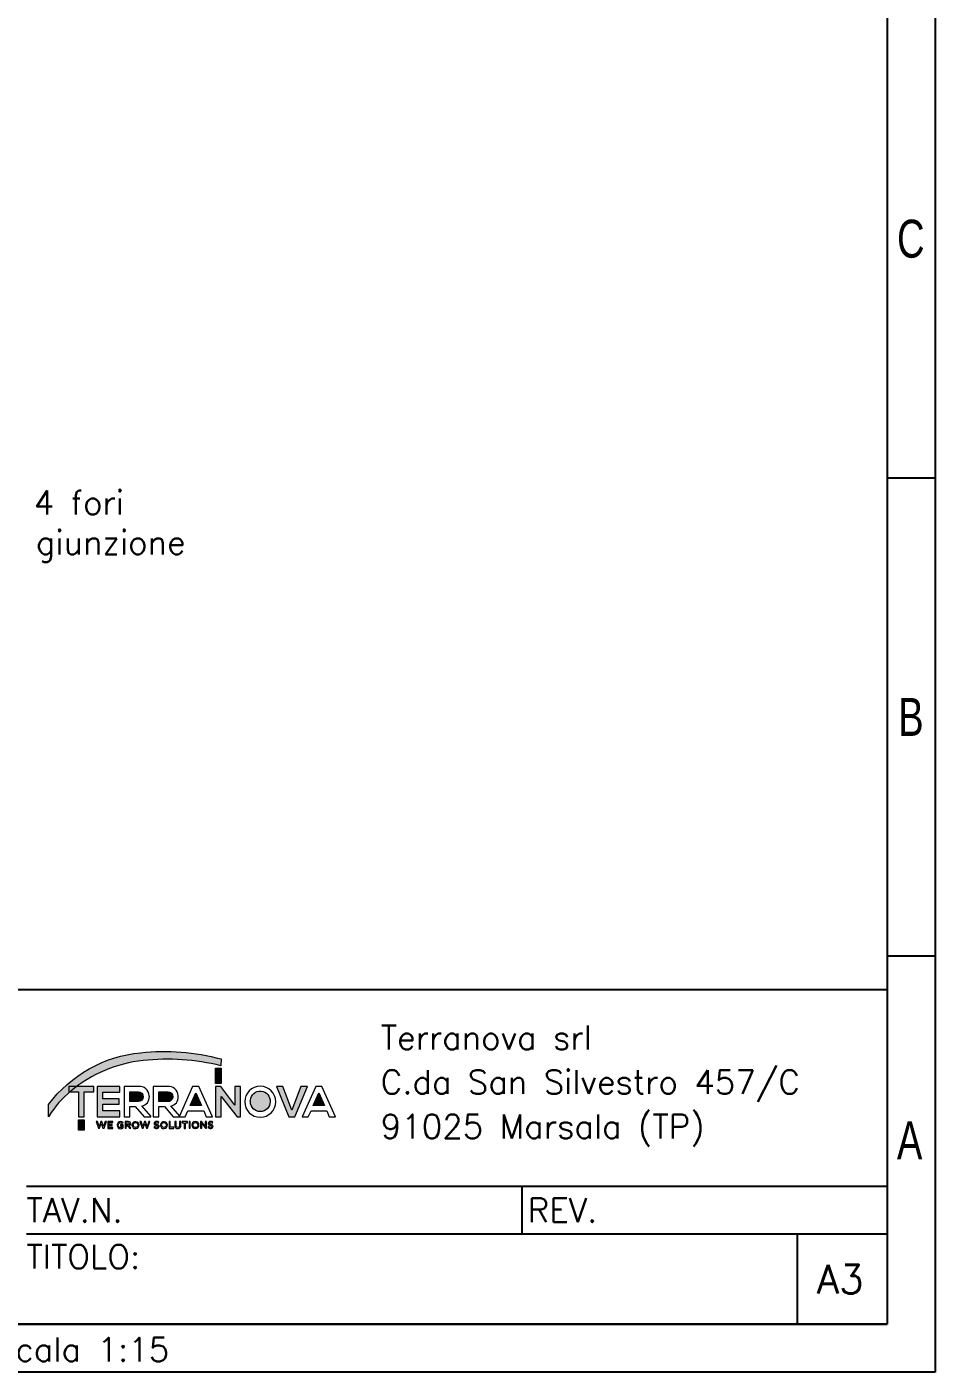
# Model space of a CAD drawing. Header units: millimetres. Extents: x -116399 to 112199, y -90759 to -31335.
# Drawn here: x -57157 to -55733, y -35640 to -33531 of the extents above; entities that cross this region are included whole.
import ezdxf
from ezdxf import colors
from ezdxf.entities.mleader import LeaderData, LeaderLine
from ezdxf.math import Vec2, Vec3

# ---------------------------------------------------------------- set-up
doc = ezdxf.new("R2010")
doc.units = ezdxf.units.MM
doc.layers.add('Livello 1', color=7, linetype='Continuous', lineweight=0)
doc.styles.add('Annotative', font='simplex.shx', dxfattribs={"height": 2.5})
doc.styles.add('Michele', font='simplex.shx', dxfattribs={"height": 2.5})
doc.styles.add('SLDTEXTSTYLE0', font='TXT', dxfattribs={"width": 0.75})

# ---------------------------------------------------------------- blocks, each defined once
blk = doc.blocks.new('1_15 TERRANOVA oriz A3')
at = {"layer": 'Livello 1'}
h = blk.add_hatch(color=40, dxfattribs=at)
edge = h.paths.add_edge_path()
edge.add_spline(control_points=[(4880.3, 491), (4839.3, 502.1), (4796.6, 505.4), (4754.3, 500.9), (4696.9, 495.3), (4644.4, 465.9), (4609.7, 419.7), (4609.7, 419.7), (4609.7, 400.1), (4609.7, 400.1), (4609.7, 400.1), (4610.5, 401.6), (4610.5, 401.6), (4619.8, 416.4), (4631.4, 429.6), (4644.8, 440.7), (4676.9, 467.7), (4716.5, 484.3), (4758.2, 488.4), (4798.9, 493.1), (4840.2, 490.4), (4879.9, 480.3), (4879.9, 480.3), (4880.3, 491), (4880.3, 491)], knot_values=[0, 0, 0, 0, 1, 1, 1, 2, 2, 2, 3, 3, 3, 4, 4, 4, 5, 5, 5, 6, 6, 6, 7, 7, 7, 8, 8, 8, 8], degree=3, periodic=0)
h = blk.add_hatch(color=74, dxfattribs=at)
h.dxf.hatch_style = 2
h.paths.add_polyline_path([(4871.4, 476.4), (4880.2, 476.4), (4880.2, 452.6), (4871.4, 452.6)])
h = blk.add_hatch(color=252, dxfattribs=at)
edge = h.paths.add_edge_path()
edge.add_spline(control_points=[(4656.7, 439.7), (4656.7, 439.7), (4641.7, 439.7), (4641.7, 439.7), (4641.7, 439.7), (4641.7, 447.8), (4641.7, 447.8), (4641.7, 447.8), (4680.6, 447.8), (4680.6, 447.8), (4680.6, 447.8), (4680.6, 439.7), (4680.6, 439.7), (4680.6, 439.7), (4665.6, 439.7), (4665.6, 439.7), (4665.6, 439.7), (4665.6, 400.5), (4665.6, 400.5), (4665.6, 400.5), (4656.7, 400.5), (4656.7, 400.5), (4656.7, 400.5), (4656.7, 439.7), (4656.7, 439.7)], knot_values=[0, 0, 0, 0, 1, 1, 1, 2, 2, 2, 3, 3, 3, 4, 4, 4, 5, 5, 5, 6, 6, 6, 7, 7, 7, 8, 8, 8, 8], degree=3, periodic=0)
h = blk.add_hatch(color=252, dxfattribs=at)
edge = h.paths.add_edge_path()
edge.add_spline(control_points=[(4721.3, 400.5), (4721.3, 400.5), (4685.9, 400.5), (4685.9, 400.5), (4685.9, 400.5), (4685.9, 447.8), (4685.9, 447.8), (4685.9, 447.8), (4721.3, 447.8), (4721.3, 447.8), (4721.3, 447.8), (4721.3, 439.1), (4721.3, 439.1), (4721.3, 439.1), (4694.8, 439.1), (4694.8, 439.1), (4694.8, 439.1), (4694.8, 428.5), (4694.8, 428.5), (4694.8, 428.5), (4720.4, 428.5), (4720.4, 428.5), (4720.4, 428.5), (4720.4, 420.2), (4720.4, 420.2), (4720.4, 420.2), (4694.8, 420.2), (4694.8, 420.2), (4694.8, 420.2), (4694.8, 409.6), (4694.8, 409.6), (4694.8, 409.6), (4721.3, 409.6), (4721.3, 409.6), (4721.3, 409.6), (4721.3, 400.5), (4721.3, 400.5)], knot_values=[0, 0, 0, 0, 1, 1, 1, 2, 2, 2, 3, 3, 3, 4, 4, 4, 5, 5, 5, 6, 6, 6, 7, 7, 7, 8, 8, 8, 9, 9, 9, 10, 10, 10, 11, 11, 11, 12, 12, 12, 12], degree=3, periodic=0)
h = blk.add_hatch(color=252, dxfattribs=at)
edge = h.paths.add_edge_path()
edge.add_spline(control_points=[(4901.8, 448.1), (4901.8, 448.1), (4910.7, 448.1), (4910.7, 448.1), (4910.7, 448.1), (4910.7, 400.5), (4910.7, 400.5), (4910.7, 400.5), (4905.4, 400.5), (4905.4, 400.5), (4905.4, 400.5), (4880.5, 432.2), (4880.5, 432.2), (4880.5, 432.2), (4880.5, 400.5), (4880.5, 400.5), (4880.5, 400.5), (4871.7, 400.5), (4871.7, 400.5), (4871.7, 400.5), (4871.7, 447.8), (4871.7, 447.8), (4871.7, 447.8), (4880.1, 447.8), (4880.1, 447.8), (4880.1, 447.8), (4902, 418.4), (4902, 418.4), (4902, 418.4), (4901.8, 448.1), (4901.8, 448.1)], knot_values=[0, 0, 0, 0, 1, 1, 1, 2, 2, 2, 3, 3, 3, 4, 4, 4, 5, 5, 5, 6, 6, 6, 7, 7, 7, 8, 8, 8, 9, 9, 9, 10, 10, 10, 10], degree=3, periodic=0)
h = blk.add_hatch(color=252, dxfattribs=at)
edge = h.paths.add_edge_path()
edge.add_spline(control_points=[(4996, 400.5), (4996, 400.5), (4986.7, 400.5), (4986.7, 400.5), (4986.7, 400.5), (4967, 448.1), (4967, 448.1), (4967, 448.1), (4977, 448.1), (4977, 448.1), (4977, 448.1), (4991.2, 411), (4991.2, 411), (4991.2, 411), (5005.6, 448.1), (5005.6, 448.1), (5005.6, 448.1), (5015.6, 448.1), (5015.6, 448.1), (5015.6, 448.1), (4996, 400.5), (4996, 400.5)], knot_values=[0, 0, 0, 0, 1, 1, 1, 2, 2, 2, 3, 3, 3, 4, 4, 4, 5, 5, 5, 6, 6, 6, 7, 7, 7, 7], degree=3, periodic=0)
h = blk.add_hatch(color=252, dxfattribs=at)
edge = h.paths.add_edge_path()
edge.add_spline(control_points=[(4737.1, 439.5), (4737.1, 439.5), (4737.1, 424.3), (4737.1, 424.3), (4737.1, 424.3), (4750.7, 424.3), (4750.7, 424.3), (4754.9, 424.3), (4758.3, 427.7), (4758.3, 431.9), (4758.3, 436.1), (4754.9, 439.5), (4750.7, 439.5), (4750.7, 439.5), (4737.1, 439.5), (4737.1, 439.5)], knot_values=[0, 0, 0, 0, 1, 1, 1, 2, 2, 2, 3, 3, 3, 4, 4, 4, 5, 5, 5, 5], degree=3, periodic=0)
edge = h.paths.add_edge_path(flags=0)
h = blk.add_hatch(color=252, dxfattribs=at)
edge = h.paths.add_edge_path()
edge.add_spline(control_points=[(4782.8, 439.5), (4782.8, 439.5), (4782.8, 424.3), (4782.8, 424.3), (4782.8, 424.3), (4796.3, 424.3), (4796.3, 424.3), (4800.3, 423.9), (4804, 426.8), (4804.4, 430.8), (4804.4, 431.2), (4804.5, 431.5), (4804.4, 431.9), (4804.5, 436), (4801.2, 439.4), (4797.1, 439.5), (4796.8, 439.5), (4796.6, 439.5), (4796.3, 439.5), (4796.3, 439.5), (4782.8, 439.5), (4782.8, 439.5)], knot_values=[0, 0, 0, 0, 1, 1, 1, 2, 2, 2, 3, 3, 3, 4, 4, 4, 5, 5, 5, 6, 6, 6, 7, 7, 7, 7], degree=3, periodic=0)
edge = h.paths.add_edge_path(flags=0)
h = blk.add_hatch(color=252, dxfattribs=at)
edge = h.paths.add_edge_path()
edge.add_spline(control_points=[(4840.7, 437.9), (4840.7, 437.9), (4832, 417.8), (4832, 417.8), (4832, 417.8), (4849.5, 417.8), (4849.5, 417.8), (4849.5, 417.8), (4840.7, 437.9), (4840.7, 437.9)], knot_values=[0, 0, 0, 0, 1, 1, 1, 2, 2, 2, 3, 3, 3, 3], degree=3, periodic=0)
edge = h.paths.add_edge_path(flags=0)
h = blk.add_hatch(color=252, dxfattribs=at)
edge = h.paths.add_edge_path()
edge.add_spline(control_points=[(4926.2, 423.9), (4926.2, 415.3), (4933.1, 408.4), (4941.7, 408.4), (4950.3, 408.4), (4957.2, 415.3), (4957.2, 423.9), (4957.9, 432.5), (4951.6, 440), (4943, 440.7), (4934.4, 441.4), (4926.9, 435), (4926.2, 426.5), (4926.1, 425.6), (4926.1, 424.8), (4926.2, 423.9)], knot_values=[0, 0, 0, 0, 1, 1, 1, 2, 2, 2, 3, 3, 3, 4, 4, 4, 5, 5, 5, 5], degree=3, periodic=0)
edge = h.paths.add_edge_path(flags=0)
h = blk.add_hatch(color=252, dxfattribs=at)
edge = h.paths.add_edge_path()
edge.add_spline(control_points=[(5033.7, 437.9), (5033.7, 437.9), (5024.9, 417.8), (5024.9, 417.8), (5024.9, 417.8), (5042.5, 417.8), (5042.5, 417.8), (5042.5, 417.8), (5033.7, 437.9), (5033.7, 437.9)], knot_values=[0, 0, 0, 0, 1, 1, 1, 2, 2, 2, 3, 3, 3, 3], degree=3, periodic=0)
edge = h.paths.add_edge_path(flags=0)
h = blk.add_hatch(color=94, dxfattribs=at)
h.dxf.hatch_style = 2
h.paths.add_polyline_path([(4656.8, 395.7), (4665.6, 395.7), (4665.6, 379.3), (4656.8, 379.3)])
h = blk.add_hatch(color=74, dxfattribs=at)
h.dxf.hatch_style = 2
h.paths.add_polyline_path([(4656.8, 395.7), (4665.6, 395.7), (4665.6, 379.3), (4656.8, 379.3)])
at = {"color": 7, "linetype": 'Continuous'}
for p, q in [((6000, 4305), (6000, 0)), ((5925, 4230), (5925, 75)), ((5925, 1402.5), (6000, 1402.5)), ((5925, 652.5), (6000, 652.5)), ((5925, 75), (75, 75)), ((6000, 0), (0, 0))]:
    blk.add_line(p, q, dxfattribs=at)
for p, q in [((3300, 600), (5925, 600)), ((5925, 600), (5925, 75)), ((5925, 291.3), (4575, 291.3)), ((5352.5, 216.3), (5352.5, 291.3)), ((5925, 216.3), (4575, 216.3)), ((5783.7, 216.3), (5783.7, 75)), ((3300, 75), (5925, 75))]:
    blk.add_line(p, q)
at = {"layer": 'Livello 1'}
for points in [[(4871.4, 476.4), (4880.2, 476.4), (4880.2, 452.6), (4871.4, 452.6)], [(4656.8, 395.7), (4665.6, 395.7), (4665.6, 379.3), (4656.8, 379.3)], [(4656.8, 395.7), (4665.6, 395.7), (4665.6, 379.3), (4656.8, 379.3)]]:
    blk.add_lwpolyline(points, close=True, dxfattribs=at)
for points, knots in [([(4880.3, 491), (4839.3, 502.1), (4796.6, 505.4), (4754.3, 500.9), (4696.9, 495.3), (4644.4, 465.9), (4609.7, 419.7), (4609.7, 419.7), (4609.7, 400.1), (4609.7, 400.1), (4609.7, 400.1), (4610.5, 401.6), (4610.5, 401.6), (4619.8, 416.4), (4631.4, 429.6), (4644.8, 440.7), (4676.9, 467.7), (4716.5, 484.3), (4758.2, 488.4), (4798.9, 493.1), (4840.2, 490.4), (4879.9, 480.3), (4879.9, 480.3), (4880.3, 491), (4880.3, 491)], [0, 0, 0, 0, 1, 1, 1, 2, 2, 2, 3, 3, 3, 4, 4, 4, 5, 5, 5, 6, 6, 6, 7, 7, 7, 8, 8, 8, 8]), ([(4656.7, 439.7), (4656.7, 439.7), (4641.7, 439.7), (4641.7, 439.7), (4641.7, 439.7), (4641.7, 447.8), (4641.7, 447.8), (4641.7, 447.8), (4680.6, 447.8), (4680.6, 447.8), (4680.6, 447.8), (4680.6, 439.7), (4680.6, 439.7), (4680.6, 439.7), (4665.6, 439.7), (4665.6, 439.7), (4665.6, 439.7), (4665.6, 400.5), (4665.6, 400.5), (4665.6, 400.5), (4656.7, 400.5), (4656.7, 400.5), (4656.7, 400.5), (4656.7, 439.7), (4656.7, 439.7)], [0, 0, 0, 0, 1, 1, 1, 2, 2, 2, 3, 3, 3, 4, 4, 4, 5, 5, 5, 6, 6, 6, 7, 7, 7, 8, 8, 8, 8]), ([(4721.3, 400.5), (4721.3, 400.5), (4685.9, 400.5), (4685.9, 400.5), (4685.9, 400.5), (4685.9, 447.8), (4685.9, 447.8), (4685.9, 447.8), (4721.3, 447.8), (4721.3, 447.8), (4721.3, 447.8), (4721.3, 439.1), (4721.3, 439.1), (4721.3, 439.1), (4694.8, 439.1), (4694.8, 439.1), (4694.8, 439.1), (4694.8, 428.5), (4694.8, 428.5), (4694.8, 428.5), (4720.4, 428.5), (4720.4, 428.5), (4720.4, 428.5), (4720.4, 420.2), (4720.4, 420.2), (4720.4, 420.2), (4694.8, 420.2), (4694.8, 420.2), (4694.8, 420.2), (4694.8, 409.6), (4694.8, 409.6), (4694.8, 409.6), (4721.3, 409.6), (4721.3, 409.6), (4721.3, 409.6), (4721.3, 400.5), (4721.3, 400.5)], [0, 0, 0, 0, 1, 1, 1, 2, 2, 2, 3, 3, 3, 4, 4, 4, 5, 5, 5, 6, 6, 6, 7, 7, 7, 8, 8, 8, 9, 9, 9, 10, 10, 10, 11, 11, 11, 12, 12, 12, 12]), ([(4770.1, 400.5), (4770.1, 400.5), (4759.5, 400.5), (4759.5, 400.5), (4759.5, 400.5), (4745.7, 416.3), (4745.7, 416.3), (4745.7, 416.3), (4737.1, 416.3), (4737.1, 416.3), (4737.1, 416.3), (4737.1, 400.5), (4737.1, 400.5), (4737.1, 400.5), (4728.2, 400.5), (4728.2, 400.5), (4728.2, 400.5), (4728.2, 448.1), (4728.2, 448.1), (4728.2, 448.1), (4750.7, 448.1), (4750.7, 448.1), (4759.5, 448.7), (4767.1, 442.2), (4767.7, 433.4), (4767.8, 433), (4767.8, 432.6), (4767.8, 432.2), (4768.3, 424.9), (4763.1, 418.4), (4755.8, 417.3), (4755.8, 417.3), (4770.1, 401.1), (4770.1, 401.1), (4770.1, 401.1), (4770.1, 400.5), (4770.1, 400.5)], [0, 0, 0, 0, 1, 1, 1, 2, 2, 2, 3, 3, 3, 4, 4, 4, 5, 5, 5, 6, 6, 6, 7, 7, 7, 8, 8, 8, 9, 9, 9, 10, 10, 10, 11, 11, 11, 12, 12, 12, 12]), ([(4815.7, 400.5), (4815.7, 400.5), (4805.1, 400.5), (4805.1, 400.5), (4805.1, 400.5), (4791.4, 416.3), (4791.4, 416.3), (4791.4, 416.3), (4782.8, 416.3), (4782.8, 416.3), (4782.8, 416.3), (4782.8, 400.5), (4782.8, 400.5), (4782.8, 400.5), (4773.7, 400.5), (4773.7, 400.5), (4773.7, 400.5), (4773.7, 448.1), (4773.7, 448.1), (4773.7, 448.1), (4796.2, 448.1), (4796.2, 448.1), (4804.9, 448.7), (4812.5, 442.2), (4813.2, 433.4), (4813.2, 433), (4813.2, 432.6), (4813.2, 432.2), (4813.8, 424.9), (4808.5, 418.4), (4801.3, 417.3), (4801.3, 417.3), (4815.6, 401.1), (4815.6, 401.1), (4815.6, 401.1), (4815.7, 400.5), (4815.7, 400.5)], [0, 0, 0, 0, 1, 1, 1, 2, 2, 2, 3, 3, 3, 4, 4, 4, 5, 5, 5, 6, 6, 6, 7, 7, 7, 8, 8, 8, 9, 9, 9, 10, 10, 10, 11, 11, 11, 12, 12, 12, 12]), ([(4853.1, 409.5), (4853.1, 409.5), (4828.2, 409.5), (4828.2, 409.5), (4828.2, 409.5), (4824.1, 400.5), (4824.1, 400.5), (4824.1, 400.5), (4814.5, 400.5), (4814.5, 400.5), (4814.5, 400.5), (4835.7, 447.8), (4835.7, 447.8), (4835.7, 447.8), (4845.4, 447.8), (4845.4, 447.8), (4845.4, 447.8), (4866.6, 400.5), (4866.6, 400.5), (4866.6, 400.5), (4856.9, 400.5), (4856.9, 400.5), (4856.9, 400.5), (4853.1, 409.5), (4853.1, 409.5)], [0, 0, 0, 0, 1, 1, 1, 2, 2, 2, 3, 3, 3, 4, 4, 4, 5, 5, 5, 6, 6, 6, 7, 7, 7, 8, 8, 8, 8]), ([(4901.8, 448.1), (4901.8, 448.1), (4910.7, 448.1), (4910.7, 448.1), (4910.7, 448.1), (4910.7, 400.5), (4910.7, 400.5), (4910.7, 400.5), (4905.4, 400.5), (4905.4, 400.5), (4905.4, 400.5), (4880.5, 432.2), (4880.5, 432.2), (4880.5, 432.2), (4880.5, 400.5), (4880.5, 400.5), (4880.5, 400.5), (4871.7, 400.5), (4871.7, 400.5), (4871.7, 400.5), (4871.7, 447.8), (4871.7, 447.8), (4871.7, 447.8), (4880.1, 447.8), (4880.1, 447.8), (4880.1, 447.8), (4902, 418.4), (4902, 418.4), (4902, 418.4), (4901.8, 448.1), (4901.8, 448.1)], [0, 0, 0, 0, 1, 1, 1, 2, 2, 2, 3, 3, 3, 4, 4, 4, 5, 5, 5, 6, 6, 6, 7, 7, 7, 8, 8, 8, 9, 9, 9, 10, 10, 10, 10]), ([(4966, 423.9), (4966, 410.5), (4955.2, 399.6), (4941.7, 399.6), (4928.3, 399.6), (4917.4, 410.4), (4917.4, 423.8), (4917.4, 423.9), (4917.4, 423.9), (4917.4, 423.9), (4917.4, 437.3), (4928.3, 448.2), (4941.7, 448.2), (4955.1, 448.2), (4966, 437.4), (4966, 424), (4966, 423.9), (4966, 423.9), (4966, 423.9)], [0, 0, 0, 0, 1, 1, 1, 2, 2, 2, 3, 3, 3, 4, 4, 4, 5, 5, 5, 6, 6, 6, 6]), ([(4996, 400.5), (4996, 400.5), (4986.7, 400.5), (4986.7, 400.5), (4986.7, 400.5), (4967, 448.1), (4967, 448.1), (4967, 448.1), (4977, 448.1), (4977, 448.1), (4977, 448.1), (4991.2, 411), (4991.2, 411), (4991.2, 411), (5005.6, 448.1), (5005.6, 448.1), (5005.6, 448.1), (5015.6, 448.1), (5015.6, 448.1), (5015.6, 448.1), (4996, 400.5), (4996, 400.5)], [0, 0, 0, 0, 1, 1, 1, 2, 2, 2, 3, 3, 3, 4, 4, 4, 5, 5, 5, 6, 6, 6, 7, 7, 7, 7]), ([(5046.1, 409.5), (5046.1, 409.5), (5021.4, 409.5), (5021.4, 409.5), (5021.4, 409.5), (5017.1, 400.5), (5017.1, 400.5), (5017.1, 400.5), (5007.6, 400.5), (5007.6, 400.5), (5007.6, 400.5), (5028.8, 447.8), (5028.8, 447.8), (5028.8, 447.8), (5038.5, 447.8), (5038.5, 447.8), (5038.5, 447.8), (5059.7, 400.5), (5059.7, 400.5), (5059.7, 400.5), (5049.9, 400.5), (5049.9, 400.5), (5049.9, 400.5), (5046.1, 409.5), (5046.1, 409.5)], [0, 0, 0, 0, 1, 1, 1, 2, 2, 2, 3, 3, 3, 4, 4, 4, 5, 5, 5, 6, 6, 6, 7, 7, 7, 8, 8, 8, 8]), ([(4737.1, 439.5), (4737.1, 439.5), (4737.1, 424.3), (4737.1, 424.3), (4737.1, 424.3), (4750.7, 424.3), (4750.7, 424.3), (4754.9, 424.3), (4758.3, 427.7), (4758.3, 431.9), (4758.3, 436.1), (4754.9, 439.5), (4750.7, 439.5), (4750.7, 439.5), (4737.1, 439.5), (4737.1, 439.5)], [0, 0, 0, 0, 1, 1, 1, 2, 2, 2, 3, 3, 3, 4, 4, 4, 5, 5, 5, 5]), ([(4782.8, 439.5), (4782.8, 439.5), (4782.8, 424.3), (4782.8, 424.3), (4782.8, 424.3), (4796.3, 424.3), (4796.3, 424.3), (4800.3, 423.9), (4804, 426.8), (4804.4, 430.8), (4804.4, 431.2), (4804.5, 431.5), (4804.4, 431.9), (4804.5, 436), (4801.2, 439.4), (4797.1, 439.5), (4796.8, 439.5), (4796.6, 439.5), (4796.3, 439.5), (4796.3, 439.5), (4782.8, 439.5), (4782.8, 439.5)], [0, 0, 0, 0, 1, 1, 1, 2, 2, 2, 3, 3, 3, 4, 4, 4, 5, 5, 5, 6, 6, 6, 7, 7, 7, 7]), ([(4840.7, 437.9), (4840.7, 437.9), (4832, 417.8), (4832, 417.8), (4832, 417.8), (4849.5, 417.8), (4849.5, 417.8), (4849.5, 417.8), (4840.7, 437.9), (4840.7, 437.9)], [0, 0, 0, 0, 1, 1, 1, 2, 2, 2, 3, 3, 3, 3]), ([(4926.2, 423.9), (4926.2, 415.3), (4933.1, 408.4), (4941.7, 408.4), (4950.3, 408.4), (4957.2, 415.3), (4957.2, 423.9), (4957.9, 432.5), (4951.6, 440), (4943, 440.7), (4934.4, 441.4), (4926.9, 435), (4926.2, 426.5), (4926.1, 425.6), (4926.1, 424.8), (4926.2, 423.9)], [0, 0, 0, 0, 1, 1, 1, 2, 2, 2, 3, 3, 3, 4, 4, 4, 5, 5, 5, 5]), ([(5033.7, 437.9), (5033.7, 437.9), (5024.9, 417.8), (5024.9, 417.8), (5024.9, 417.8), (5042.5, 417.8), (5042.5, 417.8), (5042.5, 417.8), (5033.7, 437.9), (5033.7, 437.9)], [0, 0, 0, 0, 1, 1, 1, 2, 2, 2, 3, 3, 3, 3]), ([(4684.5, 392.9), (4684.5, 392.9), (4686.5, 392.9), (4686.5, 392.9), (4686.5, 392.9), (4689.1, 385), (4689.1, 385), (4689.1, 385), (4691.7, 392.9), (4691.7, 392.9), (4691.7, 392.9), (4693.3, 392.9), (4693.3, 392.9), (4693.3, 392.9), (4696, 385), (4696, 385), (4696, 385), (4698.5, 392.9), (4698.5, 392.9), (4698.5, 392.9), (4700.5, 392.9), (4700.5, 392.9), (4700.5, 392.9), (4696.8, 382.3), (4696.8, 382.3), (4696.8, 382.3), (4695.1, 382.3), (4695.1, 382.3), (4695.1, 382.3), (4692.5, 390), (4692.5, 390), (4692.5, 390), (4689.9, 382.3), (4689.9, 382.3), (4689.9, 382.3), (4688.2, 382.3), (4688.2, 382.3), (4688.2, 382.3), (4684.5, 392.9), (4684.5, 392.9)], [0, 0, 0, 0, 1, 1, 1, 2, 2, 2, 3, 3, 3, 4, 4, 4, 5, 5, 5, 6, 6, 6, 7, 7, 7, 8, 8, 8, 9, 9, 9, 10, 10, 10, 11, 11, 11, 12, 12, 12, 13, 13, 13, 13]), ([(4702.6, 392.9), (4702.6, 392.9), (4710.5, 392.9), (4710.5, 392.9), (4710.5, 392.9), (4710.5, 391.2), (4710.5, 391.2), (4710.5, 391.2), (4704.4, 391.2), (4704.4, 391.2), (4704.4, 391.2), (4704.4, 388.4), (4704.4, 388.4), (4704.4, 388.4), (4709.7, 388.4), (4709.7, 388.4), (4709.7, 388.4), (4709.7, 386.8), (4709.7, 386.8), (4709.7, 386.8), (4704.4, 386.8), (4704.4, 386.8), (4704.4, 386.8), (4704.4, 383.8), (4704.4, 383.8), (4704.4, 383.8), (4710.6, 383.8), (4710.6, 383.8), (4710.6, 383.8), (4710.6, 382.2), (4710.6, 382.2), (4710.6, 382.2), (4702.6, 382.2), (4702.6, 382.2), (4702.6, 382.2), (4702.6, 392.9), (4702.6, 392.9)], [0, 0, 0, 0, 1, 1, 1, 2, 2, 2, 3, 3, 3, 4, 4, 4, 5, 5, 5, 6, 6, 6, 7, 7, 7, 8, 8, 8, 9, 9, 9, 10, 10, 10, 11, 11, 11, 12, 12, 12, 12]), ([(4717.2, 387.5), (4717.2, 387.5), (4717.2, 387.5), (4717.2, 387.5), (4717.2, 390.4), (4719.6, 392.8), (4722.5, 392.8), (4724, 392.9), (4725.5, 392.3), (4726.6, 391.4), (4726.6, 391.4), (4725.4, 389.9), (4725.4, 389.9), (4724.6, 390.7), (4723.5, 391.1), (4722.4, 391.1), (4720.4, 391), (4718.9, 389.3), (4719, 387.3), (4719, 387.3), (4719, 387.3), (4719, 387.3), (4718.8, 385.3), (4720.3, 383.6), (4722.3, 383.4), (4722.4, 383.4), (4722.5, 383.4), (4722.6, 383.4), (4723.5, 383.4), (4724.4, 383.7), (4725.2, 384.3), (4725.2, 384.3), (4725.2, 386.3), (4725.2, 386.3), (4725.2, 386.3), (4722.4, 386.3), (4722.4, 386.3), (4722.4, 386.3), (4722.4, 387.9), (4722.4, 387.9), (4722.4, 387.9), (4727, 387.9), (4727, 387.9), (4727, 387.9), (4727, 383.4), (4727, 383.4), (4725.8, 382.3), (4724.2, 381.7), (4722.5, 381.7), (4719.6, 381.7), (4717.2, 384.1), (4717.2, 387), (4717.2, 387.2), (4717.2, 387.3), (4717.2, 387.5)], [0, 0, 0, 0, 1, 1, 1, 2, 2, 2, 3, 3, 3, 4, 4, 4, 5, 5, 5, 6, 6, 6, 7, 7, 7, 8, 8, 8, 9, 9, 9, 10, 10, 10, 11, 11, 11, 12, 12, 12, 13, 13, 13, 14, 14, 14, 15, 15, 15, 16, 16, 16, 17, 17, 17, 18, 18, 18, 18]), ([(4729.9, 392.9), (4729.9, 392.9), (4734.6, 392.9), (4734.6, 392.9), (4735.8, 392.9), (4736.9, 392.6), (4737.7, 391.8), (4738.3, 391.2), (4738.6, 390.4), (4738.6, 389.5), (4738.6, 389.5), (4738.6, 389.5), (4738.6, 389.5), (4738.7, 388), (4737.6, 386.6), (4736.1, 386.3), (4736.1, 386.3), (4738.9, 382.3), (4738.9, 382.3), (4738.9, 382.3), (4736.7, 382.3), (4736.7, 382.3), (4736.7, 382.3), (4734, 386), (4734, 386), (4734, 386), (4731.6, 386), (4731.6, 386), (4731.6, 386), (4731.6, 382.3), (4731.6, 382.3), (4731.6, 382.3), (4729.8, 382.3), (4729.8, 382.3), (4729.8, 382.3), (4729.9, 392.9), (4729.9, 392.9)], [0, 0, 0, 0, 1, 1, 1, 2, 2, 2, 3, 3, 3, 4, 4, 4, 5, 5, 5, 6, 6, 6, 7, 7, 7, 8, 8, 8, 9, 9, 9, 10, 10, 10, 11, 11, 11, 12, 12, 12, 12]), ([(4734.5, 387.6), (4735.9, 387.6), (4736.7, 388.3), (4736.7, 389.3), (4736.7, 389.3), (4736.7, 389.3), (4736.7, 389.3), (4736.7, 390.5), (4735.9, 391.1), (4734.5, 391.1), (4734.5, 391.1), (4731.7, 391.1), (4731.7, 391.1), (4731.7, 391.1), (4731.7, 387.5), (4731.7, 387.5), (4731.7, 387.5), (4734.5, 387.6), (4734.5, 387.6)], [0, 0, 0, 0, 1, 1, 1, 2, 2, 2, 3, 3, 3, 4, 4, 4, 5, 5, 5, 6, 6, 6, 6]), ([(4740.6, 387.5), (4740.6, 387.5), (4740.6, 387.5), (4740.6, 387.5), (4740.9, 390.6), (4743.7, 392.8), (4746.8, 392.5), (4749.4, 392.3), (4751.5, 390.2), (4751.8, 387.5), (4751.8, 387.5), (4751.8, 387.5), (4751.8, 387.5), (4751.9, 384.6), (4749.7, 382.1), (4746.8, 381.9), (4746.6, 381.9), (4746.4, 381.9), (4746.2, 381.9), (4743.3, 381.8), (4740.8, 384), (4740.6, 386.9), (4740.6, 387.1), (4740.6, 387.3), (4740.6, 387.5)], [0, 0, 0, 0, 1, 1, 1, 2, 2, 2, 3, 3, 3, 4, 4, 4, 5, 5, 5, 6, 6, 6, 7, 7, 7, 8, 8, 8, 8]), ([(4749.8, 387.5), (4749.8, 387.5), (4749.8, 387.5), (4749.8, 387.5), (4749.9, 389.5), (4748.4, 391.2), (4746.3, 391.3), (4746.3, 391.3), (4746.2, 391.3), (4746.2, 391.3), (4744.2, 391.3), (4742.6, 389.7), (4742.6, 387.7), (4742.6, 387.6), (4742.6, 387.6), (4742.6, 387.5), (4742.6, 387.5), (4742.6, 387.5), (4742.6, 387.5), (4742.5, 385.5), (4744.1, 383.8), (4746.1, 383.7), (4746.1, 383.7), (4746.2, 383.7), (4746.2, 383.7), (4748.2, 383.7), (4749.8, 385.3), (4749.8, 387.3), (4749.8, 387.3), (4749.8, 387.4), (4749.8, 387.5)], [0, 0, 0, 0, 1, 1, 1, 2, 2, 2, 3, 3, 3, 4, 4, 4, 5, 5, 5, 6, 6, 6, 7, 7, 7, 8, 8, 8, 9, 9, 9, 10, 10, 10, 10]), ([(4752.9, 392.9), (4752.9, 392.9), (4754.9, 392.9), (4754.9, 392.9), (4754.9, 392.9), (4757.5, 385), (4757.5, 385), (4757.5, 385), (4760, 392.9), (4760, 392.9), (4760, 392.9), (4761.6, 392.9), (4761.6, 392.9), (4761.6, 392.9), (4764.3, 385), (4764.3, 385), (4764.3, 385), (4766.8, 392.9), (4766.8, 392.9), (4766.8, 392.9), (4768.8, 392.9), (4768.8, 392.9), (4768.8, 392.9), (4765.1, 382.3), (4765.1, 382.3), (4765.1, 382.3), (4763.4, 382.3), (4763.4, 382.3), (4763.4, 382.3), (4760.8, 390), (4760.8, 390), (4760.8, 390), (4758.2, 382.3), (4758.2, 382.3), (4758.2, 382.3), (4756.6, 382.3), (4756.6, 382.3), (4756.6, 382.3), (4752.9, 392.9), (4752.9, 392.9)], [0, 0, 0, 0, 1, 1, 1, 2, 2, 2, 3, 3, 3, 4, 4, 4, 5, 5, 5, 6, 6, 6, 7, 7, 7, 8, 8, 8, 9, 9, 9, 10, 10, 10, 11, 11, 11, 12, 12, 12, 13, 13, 13, 13]), ([(4774.9, 383.7), (4774.9, 383.7), (4776.1, 385.1), (4776.1, 385.1), (4777, 384.2), (4778.2, 383.7), (4779.4, 383.7), (4780.6, 383.7), (4781.3, 384.2), (4781.3, 385.1), (4781.3, 385.1), (4781.3, 385.1), (4781.3, 385.1), (4781.3, 385.9), (4780.9, 386.2), (4778.9, 386.7), (4777, 387.2), (4775.3, 387.9), (4775.3, 389.9), (4775.3, 389.9), (4775.3, 389.9), (4775.3, 389.9), (4775.4, 391.7), (4776.9, 393.1), (4778.8, 393.1), (4778.8, 393.1), (4778.9, 393.1), (4779, 393), (4780.4, 393.1), (4781.8, 392.6), (4782.9, 391.7), (4782.9, 391.7), (4781.9, 390.2), (4781.9, 390.2), (4781.1, 390.9), (4780.1, 391.3), (4779, 391.4), (4777.9, 391.4), (4777.2, 390.8), (4777.2, 390.1), (4777.2, 390.1), (4777.2, 390.1), (4777.2, 390.1), (4777.2, 389.2), (4777.7, 388.9), (4779.8, 388.4), (4781.9, 387.9), (4783.2, 387), (4783.2, 385.3), (4783.2, 385.3), (4783.2, 385.3), (4783.2, 385.3), (4783.2, 383.3), (4781.6, 382.1), (4779.4, 382.1), (4777.8, 382.1), (4776.2, 382.6), (4774.9, 383.7)], [0, 0, 0, 0, 1, 1, 1, 2, 2, 2, 3, 3, 3, 4, 4, 4, 5, 5, 5, 6, 6, 6, 7, 7, 7, 8, 8, 8, 9, 9, 9, 10, 10, 10, 11, 11, 11, 12, 12, 12, 13, 13, 13, 14, 14, 14, 15, 15, 15, 16, 16, 16, 17, 17, 17, 18, 18, 18, 19, 19, 19, 19]), ([(4785.1, 387.5), (4785.1, 387.5), (4785.1, 387.5), (4785.1, 387.5), (4785.4, 390.6), (4788.2, 392.8), (4791.3, 392.5), (4793.9, 392.3), (4796, 390.2), (4796.3, 387.5), (4796.3, 387.5), (4796.3, 387.5), (4796.3, 387.5), (4796.4, 384.6), (4794.2, 382.1), (4791.3, 381.9), (4791.1, 381.9), (4790.9, 381.9), (4790.7, 381.9), (4787.8, 381.8), (4785.3, 384), (4785.1, 386.9), (4785.1, 387.1), (4785.1, 387.3), (4785.1, 387.5)], [0, 0, 0, 0, 1, 1, 1, 2, 2, 2, 3, 3, 3, 4, 4, 4, 5, 5, 5, 6, 6, 6, 7, 7, 7, 8, 8, 8, 8]), ([(4794.3, 387.5), (4794.3, 387.5), (4794.3, 387.5), (4794.3, 387.5), (4794.4, 389.5), (4792.8, 391.2), (4790.7, 391.3), (4790.7, 391.3), (4790.7, 391.3), (4790.7, 391.3), (4788.7, 391.3), (4787.1, 389.7), (4787.1, 387.7), (4787.1, 387.6), (4787.1, 387.6), (4787.1, 387.5), (4787.1, 387.5), (4787.1, 387.5), (4787.1, 387.5), (4787, 385.5), (4788.6, 383.8), (4790.6, 383.7), (4790.6, 383.7), (4790.7, 383.7), (4790.7, 383.7), (4792.7, 383.7), (4794.3, 385.3), (4794.3, 387.3), (4794.3, 387.3), (4794.3, 387.4), (4794.3, 387.5), (4794.3, 387.5), (4794.3, 387.5), (4794.3, 387.5)], [0, 0, 0, 0, 1, 1, 1, 2, 2, 2, 3, 3, 3, 4, 4, 4, 5, 5, 5, 6, 6, 6, 7, 7, 7, 8, 8, 8, 9, 9, 9, 10, 10, 10, 11, 11, 11, 11]), ([(4798.7, 392.9), (4798.7, 392.9), (4800.6, 392.9), (4800.6, 392.9), (4800.6, 392.9), (4800.6, 383.9), (4800.6, 383.9), (4800.6, 383.9), (4806.2, 383.9), (4806.2, 383.9), (4806.2, 383.9), (4806.2, 382.2), (4806.2, 382.2), (4806.2, 382.2), (4798.7, 382.2), (4798.7, 382.2), (4798.7, 382.2), (4798.7, 392.9), (4798.7, 392.9)], [0, 0, 0, 0, 1, 1, 1, 2, 2, 2, 3, 3, 3, 4, 4, 4, 5, 5, 5, 6, 6, 6, 6]), ([(4807.9, 386.7), (4807.9, 386.7), (4807.9, 392.9), (4807.9, 392.9), (4807.9, 392.9), (4809.8, 392.9), (4809.8, 392.9), (4809.8, 392.9), (4809.8, 386.8), (4809.8, 386.8), (4809.8, 384.8), (4810.8, 383.7), (4812.5, 383.7), (4814.2, 383.7), (4815.2, 384.7), (4815.2, 386.7), (4815.2, 386.7), (4815.2, 392.9), (4815.2, 392.9), (4815.2, 392.9), (4817.1, 392.9), (4817.1, 392.9), (4817.1, 392.9), (4817.1, 386.8), (4817.1, 386.8), (4817.4, 384.4), (4815.6, 382.3), (4813.3, 382), (4813, 382), (4812.7, 382), (4812.5, 382), (4810.1, 381.8), (4808.1, 383.6), (4807.9, 385.9), (4807.9, 386.2), (4807.9, 386.4), (4807.9, 386.7)], [0, 0, 0, 0, 1, 1, 1, 2, 2, 2, 3, 3, 3, 4, 4, 4, 5, 5, 5, 6, 6, 6, 7, 7, 7, 8, 8, 8, 9, 9, 9, 10, 10, 10, 11, 11, 11, 12, 12, 12, 12]), ([(4822.4, 391.1), (4822.4, 391.1), (4819.1, 391.1), (4819.1, 391.1), (4819.1, 391.1), (4819.1, 392.9), (4819.1, 392.9), (4819.1, 392.9), (4827.7, 392.9), (4827.7, 392.9), (4827.7, 392.9), (4827.7, 391.1), (4827.7, 391.1), (4827.7, 391.1), (4824.3, 391.1), (4824.3, 391.1), (4824.3, 391.1), (4824.3, 382.2), (4824.3, 382.2), (4824.3, 382.2), (4822.4, 382.2), (4822.4, 382.2), (4822.4, 382.2), (4822.4, 391.1), (4822.4, 391.1)], [0, 0, 0, 0, 1, 1, 1, 2, 2, 2, 3, 3, 3, 4, 4, 4, 5, 5, 5, 6, 6, 6, 7, 7, 7, 8, 8, 8, 8]), ([(4830, 392.9), (4830, 392.9), (4831.9, 392.9), (4831.9, 392.9), (4831.9, 392.9), (4831.9, 382.3), (4831.9, 382.3), (4831.9, 382.3), (4830.1, 382.3), (4830.1, 382.3), (4830.1, 382.3), (4830, 392.9), (4830, 392.9)], [0, 0, 0, 0, 1, 1, 1, 2, 2, 2, 3, 3, 3, 4, 4, 4, 4]), ([(4834.4, 387.5), (4834.4, 387.5), (4834.4, 387.5), (4834.4, 387.5), (4834.4, 390.6), (4836.9, 393.1), (4840, 393.1), (4843.1, 393.1), (4845.6, 390.6), (4845.6, 387.5), (4845.6, 387.5), (4845.6, 387.5), (4845.6, 387.5), (4845.6, 384.4), (4843.1, 381.9), (4840, 381.9), (4836.9, 381.9), (4834.4, 384.4), (4834.4, 387.5)], [0, 0, 0, 0, 1, 1, 1, 2, 2, 2, 3, 3, 3, 4, 4, 4, 5, 5, 5, 6, 6, 6, 6]), ([(4843.7, 387.5), (4843.7, 387.5), (4843.7, 387.5), (4843.7, 387.5), (4843.7, 389.5), (4842.1, 391.2), (4840.1, 391.3), (4840, 391.3), (4840, 391.3), (4840, 391.3), (4838, 391.3), (4836.4, 389.7), (4836.4, 387.7), (4836.4, 387.6), (4836.4, 387.6), (4836.4, 387.5), (4836.4, 387.5), (4836.4, 387.5), (4836.4, 387.5), (4836.2, 385.5), (4837.6, 383.7), (4839.6, 383.4), (4841.6, 383.2), (4843.4, 384.6), (4843.7, 386.6), (4843.7, 386.9), (4843.7, 387.2), (4843.7, 387.5)], [0, 0, 0, 0, 1, 1, 1, 2, 2, 2, 3, 3, 3, 4, 4, 4, 5, 5, 5, 6, 6, 6, 7, 7, 7, 8, 8, 8, 9, 9, 9, 9]), ([(4848, 392.9), (4848, 392.9), (4849.8, 392.9), (4849.8, 392.9), (4849.8, 392.9), (4855.5, 385.5), (4855.5, 385.5), (4855.5, 385.5), (4855.5, 392.9), (4855.5, 392.9), (4855.5, 392.9), (4857.4, 392.9), (4857.4, 392.9), (4857.4, 392.9), (4857.4, 382.3), (4857.4, 382.3), (4857.4, 382.3), (4855.8, 382.3), (4855.8, 382.3), (4855.8, 382.3), (4849.9, 389.9), (4849.9, 389.9), (4849.9, 389.9), (4849.9, 382.3), (4849.9, 382.3), (4849.9, 382.3), (4848, 382.3), (4848, 382.3), (4848, 382.3), (4848, 392.9), (4848, 392.9)], [0, 0, 0, 0, 1, 1, 1, 2, 2, 2, 3, 3, 3, 4, 4, 4, 5, 5, 5, 6, 6, 6, 7, 7, 7, 8, 8, 8, 9, 9, 9, 10, 10, 10, 10]), ([(4859.6, 383.7), (4859.6, 383.7), (4860.7, 385.1), (4860.7, 385.1), (4861.6, 384.2), (4862.8, 383.7), (4864.1, 383.7), (4865.2, 383.7), (4866, 384.2), (4866, 385.1), (4866, 385.1), (4866, 385.1), (4866, 385.1), (4866, 385.9), (4865.6, 386.2), (4863.6, 386.7), (4861.5, 387.2), (4860, 387.9), (4860, 389.9), (4860, 389.9), (4860, 389.9), (4860, 389.9), (4860.1, 391.7), (4861.6, 393.1), (4863.4, 393.1), (4863.5, 393.1), (4863.6, 393.1), (4863.7, 393), (4865.1, 393.1), (4866.4, 392.6), (4867.5, 391.7), (4867.5, 391.7), (4866.5, 390.2), (4866.5, 390.2), (4865.7, 390.9), (4864.7, 391.3), (4863.6, 391.4), (4862.5, 391.4), (4861.9, 390.8), (4861.9, 390.1), (4861.9, 390.1), (4861.9, 390.1), (4861.9, 390.1), (4861.9, 389.2), (4862.4, 388.9), (4864.4, 388.4), (4866.4, 387.9), (4867.8, 387), (4867.8, 385.3), (4867.8, 385.3), (4867.8, 385.3), (4867.8, 385.3), (4867.8, 383.3), (4866.3, 382.1), (4864, 382.1), (4862.4, 382.1), (4860.8, 382.6), (4859.6, 383.7)], [0, 0, 0, 0, 1, 1, 1, 2, 2, 2, 3, 3, 3, 4, 4, 4, 5, 5, 5, 6, 6, 6, 7, 7, 7, 8, 8, 8, 9, 9, 9, 10, 10, 10, 11, 11, 11, 12, 12, 12, 13, 13, 13, 14, 14, 14, 15, 15, 15, 16, 16, 16, 17, 17, 17, 18, 18, 18, 19, 19, 19, 19])]:
    blk.add_open_spline(points, degree=3, knots=knots, dxfattribs=at)
at = {"style": 'Michele'}
for s, height, p in [('Terranova srl', 37.5, (5130.7, 505.8)), ('C.da San Silvestro 457/C', 37.5, (5130.7, 436.2)), ('91025 Marsala (TP)', 37.5, (5130.7, 366.5)), ('TAV.N.', 37.5, (4575, 235.1)), ('REV.', 37.5, (5361.2, 235.1)), ('TITOLO:', 37.5, (4575, 162.2)), ('A3', 45, (5814.7, 123.2)), ('Scala 1:15', 37.5, (4525.7, 16.7))]:
    blk.add_text(s, height=height, dxfattribs=at).set_placement(p)
at = {"color": 7, "linetype": 'Continuous', "char_height": 59.5, "attachment_point": 2, "style": 'SLDTEXTSTYLE0'}
for s, insert in [('C', (5961.9, 1807.1)), ('B', (5962.1, 1057.1)), ('A', (5960.1, 393.3))]:
    blk.add_mtext(s, dxfattribs=dict(at, insert=insert))

msp = doc.modelspace()

# ---------------------------------------------------------------- block references
msp.add_blockref('1_15 TERRANOVA oriz A3', (-61732.987, -35640.039))

# ---------------------------------------------------------------- leaders
ml = msp.add_multileader_mtext('Standard')
ml.set_content('serie 4 fori\\Pnodo giunzione', color=256, style='Annotative')
ml.set_leader_properties(color=256)
ml.build(insert=Vec2(0, 0))
ml.multileader.update_dxf_attribs({"leader_type": 2, "text_top_attachment_type": 32, "text_bottom_attachment_type": 128, "arrow_head_size": 37.5, "scale": 15})
ctx = ml.context
ctx.base_point, ctx.scale, ctx.char_height, ctx.arrow_head_size, ctx.landing_gap_size, ctx.plane_origin = Vec3(-57320.922, -34282.704), 15, 37.5, 37.5, 30, Vec3(-57541.372, -34397.863)
notes = []
notes.append((ctx, [(0, (1, 1, 0), (-57440.922, -34282.704), (1, 0), 120, [(0, [(-57541.372, -34397.863)], 0, [])])]))
ctx.mtext.insert, ctx.mtext.flow_direction = Vec3(-57290.922, -34257.704), 5
for ctx, leaders in notes:
    for number, flags, end, landing, length, lines in leaders:
        leader = LeaderData()
        leader.index, (leader.has_last_leader_line, leader.has_dogleg_vector, leader.attachment_direction) = number, flags
        leader.last_leader_point, leader.dogleg_vector, leader.dogleg_length = Vec3(end), Vec3(landing), length
        for number, points, colour, breaks in lines:
            line = LeaderLine()
            line.index, line.vertices, line.color, line.breaks = number, Vec3.list(points), colors.encode_raw_color(colour), breaks
            leader.lines.append(line)
        ctx.leaders.append(leader)

doc.saveas('drawing.dxf')
